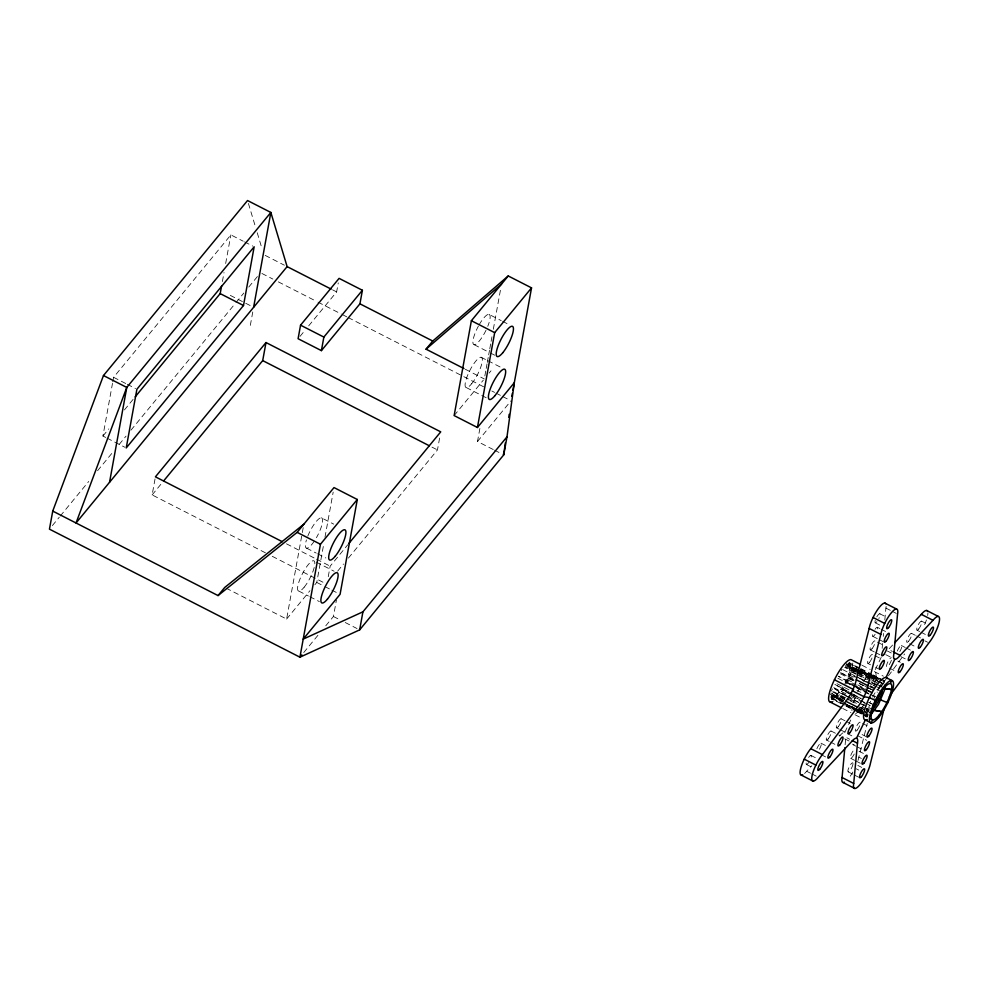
<?xml version="1.0" encoding="UTF-8"?>
<svg xmlns="http://www.w3.org/2000/svg" width="989" height="989" viewBox="0 0 989 989"><rect width="100%" height="100%" fill="white"/><g stroke="black" fill="none" stroke-linecap="round" stroke-linejoin="round"><path stroke-width="0.74" stroke-dasharray="4.95 3.71" d="M842.677 702.017L834.629 697.913L834.741 695.724L842.752 700.36M858.811 670.035L846.757 663.866L846.646 666.042L859.243 671.655M845.125 744.717L845.818 737.275L849.712 739.253M882.163 648.327L882.72 642.368M883.276 636.409L883.548 633.43M884.809 620.016L885.909 608.087A16.924 4.352 -62.9 0 0 886.156 605.515M844.816 684.178L850.243 670.653L858.279 674.77M105.662 437.447L102.93 436.038L112.499 383.349M112.771 381.841L113.599 377.316L230.87 234.888L243.195 241.192M265.448 552.826L152.133 494.908L155.149 478.342M222.389 281.556L224.021 272.519M225.665 263.494L230.87 234.888M250.328 325.369L252.788 311.819M308.692 325.851L336.631 291.916L338.275 282.879M226.11 588.146L286.612 619.065L303.846 524.207M314.823 584.808L316.764 582.434L323.885 543.295M324.973 537.274L333.182 492.102M328.249 576.698L330.165 566.165L347.782 544.766M325.777 625.79L333.429 616.493L336.445 599.927M348.412 558.08L437.459 449.933L439.92 436.384M484.845 375.944L485.933 369.923M486.205 368.415L487.033 363.903M487.305 362.394L488.405 356.374M488.677 354.866L489.493 350.353M489.765 348.845L490.865 342.824M491.137 341.316L491.953 336.792M493.326 329.263L500.718 288.615M493.239 449.525L477.502 441.49L479.974 427.94M844.754 705.058L832.701 698.889L833.331 696.046L842.529 701.634M858.007 760.43A16.924 4.352 -62.9 0 0 858.823 757.154L867.291 723.416M845.014 699.878L836.978 695.774L838.647 692.164L839.574 692.609L840.885 689.148L842.245 688.653L842.813 686.601M840.687 703.439L831.316 698.642L832.429 695.316L842.974 701.646M856.029 669.504L848.958 666.462L850.07 663.137L859.453 667.921M853.89 679.962L840.514 672.631L841.812 669.17M843.963 704.044L830.562 697.196L831.576 694.81M856.313 671.383L849.304 668.156L850.824 664.583L858.86 668.7M831.551 699.705L833.331 696.046L843.407 702.351M849.835 662.074L848.055 665.733L859.429 670.493M844.816 732.268L851.146 719.25M873.732 685.686A23.699 6.095 -62.9 0 0 874.313 671.543L881.273 657.24M856.82 711.215L867.65 716.753L866.809 716.938L865.35 716.197L868.293 710.151M880.086 685.871L881.854 682.237M867.983 714.528L866.809 716.938L865.313 714.033M881.545 686.613L884.475 680.568L885.019 681.001L883.029 679.826M855.757 674.152L849.057 670.727L850.874 667.155L858.922 671.259M865.462 712.488L867.279 708.915L865.82 708.161M845.471 666.203L846.757 663.866M834.629 697.913L836.546 694.402L844.693 698.84M831.143 691.126L832.478 688.9M848.006 663.94L846.646 666.042L856.363 670.01M832.701 698.889L834.741 695.724L842.492 700.558M887.541 677.057L882.139 684.351A16.924 4.352 -62.9 0 0 880.655 686.292M888.443 675.846L904.638 653.964M850.07 663.137L848.055 665.733L856.573 669.219M831.316 698.642L833.331 696.046L843.58 702.487M102.93 436.038L108.79 428.917M124.429 409.928L133.218 399.247M52.392 525.579L59.266 517.235M60.255 516.035L88.726 481.458M97.552 470.727L112.289 452.838M119.162 444.481L126.023 436.137M130.944 430.178L235.011 303.771M235.988 302.572L243.838 293.041M248.758 287.07L257.585 276.339M152.133 494.908L161.924 483.028M300.026 336.371L304.847 330.524M286.612 619.065L309.953 590.705M454.136 415.578L483.324 380.135M489.085 373.137L491.001 370.813M337.645 571.16L343.517 564.027M303.759 652.53L319.076 633.924M477.502 441.49L511.016 400.792M892.597 645.063L888.493 649.452L892.375 651.43M804.564 773.485A16.924 4.352 -62.9 0 0 806.653 771.247L811.784 765.758M867.242 673.855L848.958 666.462L850.824 664.583M830.562 697.196L832.429 695.316L842.616 701.72M865.35 716.197L868.132 715.035L865.462 713.489M856.35 671.074L849.304 668.156L850.874 667.155M883.634 680.753L884.475 680.568M849.057 670.727L850.243 670.653M868.54 693.425L845.162 681.681L852.431 684.796M849.304 668.156L859.107 671.951M860.504 672.495L870.308 676.291M871.705 676.835L881.508 680.63M858.18 677.861L848.241 673.991L855.238 677.144M859.602 678.405L869.541 682.262M870.963 682.818L878.059 685.575M879.481 686.119L883.733 687.775L871.68 681.619M848.958 666.462L871.111 675.289M872.496 675.833L882.188 679.703L872.854 674.77M854.014 680.58L846.905 677.725L853.853 681.025M869.652 686.848L875.339 689.123M876.761 689.692L881.026 691.41M856.449 669.12L848.055 665.733L848.686 662.89L859.404 668.366M857.846 669.677L867.637 673.62M873.238 675.883L880.222 678.689M872.867 676.13L879.889 678.973M857.747 670.579L867.464 674.535M868.849 675.104L878.566 679.06M857.995 669.8L867.946 673.868M869.368 674.449L879.308 678.516M857.747 671.655L867.613 675.734M869.022 676.315L877.478 679.814M860.85 671.086L870.802 675.252M872.224 675.846L882.176 680.012M855.819 671.988L844.841 667.377L877.898 683.127L871.21 679.703M857.191 672.557L877.787 681.211M845.162 681.681L866.426 690.619M867.835 691.224L874.931 694.204M857.451 670.122L867.341 674.387M868.762 674.993L878.652 679.27M880.074 679.876L884.314 681.705M860.653 672.273L870.444 676.637M871.853 677.255L880.247 680.988M862.247 680.296L866.438 682.175M867.848 682.806L873.448 685.328M874.845 685.958L880.445 688.48M857.723 672.026L867.538 676.538M868.935 677.181L877.354 681.05M878.764 681.693L882.967 683.634M840.514 672.631L854.447 679.072M869.788 686.156L872.57 687.454M859.416 683.671L863.582 685.649M869.146 688.282L877.478 692.238M852.036 694.476L840.885 689.148L848.921 693.66M853.433 695.131L860.405 698.457M868.775 702.45L874.35 705.108L869.047 702.351M864.423 689.012L838.289 676.204L855.497 686.23M865.795 689.692L869.924 691.707M869.912 694.117L875.413 696.886M479.121 324.825A16.924 4.352 -62.9 0 1 488.9 314.329L501.238 320.634M502.61 321.338L509.459 324.837M474.151 344.691L489.234 352.393M490.606 353.098L494.71 355.199M481.111 357.252L486.588 360.045M487.96 360.75L501.67 367.76M244.567 241.885L252.801 246.088M265.188 255.397L284.375 265.2M332.502 289.802L336.631 291.916M465.325 369.268L484.301 378.96M261.9 273.459L272.853 279.059M278.329 281.865L316.653 301.447M318.025 302.152L341.292 314.045M342.664 314.737L346.768 316.839M348.128 317.543L483.633 386.798M491.854 391.001L494.587 392.398M495.959 393.103L501.435 395.897M502.795 396.601L509.644 400.1M466.363 387.601L486.922 398.11M921.488 621.092L925.37 623.082M885.909 608.087L891.089 610.745M892.387 611.4L896.269 613.39M917.063 630.203L919.659 631.526M920.944 632.194L926.124 634.839M879.753 613.712L886.218 617.025M911.438 633.306L915.32 635.284M916.618 635.952L920.499 637.93M924.987 640.909L927.583 642.232M875.327 622.823L881.792 626.124M230.313 295.39L252.244 306.602M877.292 627.261L879.876 628.584M881.174 629.251L886.354 631.897M909.608 643.74L916.074 647.041M901.387 645.508L905.269 647.498M906.567 648.166L910.449 650.144M872.867 636.372L878.047 639.018M879.332 639.685L883.214 641.663M877.416 642.133L883.882 645.446M900.843 656.609L906.023 659.255M494.549 450.205L502.412 454.223M887.343 650.972L891.225 652.963M885.761 654.656L890.928 657.302M897.802 661.035L900.398 662.358M870.407 649.921L874.288 651.912M875.574 652.567L880.754 655.213M874.956 655.695L881.422 658.995M889.494 668.156L895.972 671.457M867.934 663.471L870.53 664.793M875.71 667.439L878.294 668.762M861.988 665.238L870.209 669.442M874.313 671.543L883.375 676.179M431.995 447.139L437.459 449.933M860.789 668.613L871.507 674.09M860.739 669.046L871.457 674.535M872.805 675.215L879.505 678.639M860.195 669.38L870.913 674.857M872.261 675.549L881.632 680.333M860.146 670.715L870.864 676.192M872.211 676.884L877.564 679.616M860.257 671.951L880.358 682.225M881.694 682.904L884.376 684.277M845.743 666.697L857.809 672.854M859.144 673.546L869.863 679.023M859.614 675.45L870.332 680.927M857.092 674.844L866.475 679.641M871.828 682.373L879.864 686.477M842.739 669.615L875.302 686.292M848.958 674.857L854.311 677.601M870.394 685.81L875.747 688.554M840.477 673.806L853.878 680.655M859.231 683.387L871.297 689.556M847.103 679.468L852.469 682.212M857.822 684.944L867.205 689.741M868.54 690.421L872.558 692.473M853.804 685.501L868.886 693.202M872.842 695.23L875.438 696.553M837.906 678.293L855.324 687.194M856.672 687.874L870.06 694.723L856.82 687.009M856.87 690.334L860.9 692.387M836.966 683.683L850.355 690.532M842.245 688.653L851.628 693.45M852.963 694.142L861.011 698.246M833.776 687.602L849.848 695.823M851.195 696.516L861.914 701.992M838.647 692.164L871.729 709.051M845.731 697.9L832.33 691.051L830.513 694.624L842.566 700.793M847.066 698.58L856.449 703.377M832.491 691.806L848.562 700.027M849.897 700.707L855.262 703.451M859.75 707.407L865.115 710.151M866.451 710.831L870.468 712.884L866.401 710.671M858.65 709.002L864.003 711.746M852.048 706.814L864.102 712.97M865.449 713.662L868.132 715.035M845.298 704.724L856.017 710.201M857.364 710.881L864.065 714.305L857.661 710.176M846.102 705.738L855.473 710.535M846.052 706.183L855.436 710.967M856.771 711.66L866.265 716.506M842.702 708.445L850.923 712.649M854.966 714.713L861.431 718.014M862.643 723.441L869.108 726.754M841.083 718.768L844.965 720.758M846.25 721.414L850.132 723.404M862.099 734.543L865.981 736.521M857.587 735.68L866.648 740.304M836.657 727.879L839.241 729.202M840.539 729.857L845.719 732.503M847.412 733.591L853.878 736.892M831.02 730.982L840.081 735.606M844.68 738.795L849.86 741.441M853.161 744.779L855.757 746.102M857.043 746.769L863.521 750.07M859.008 751.207L864.188 753.853M826.606 740.081L829.19 741.404M830.488 742.071L835.668 744.717M858.823 757.154L861.419 758.476M113.599 377.316L125.937 383.621M127.297 384.325L135.53 388.529M850.701 758.328L854.583 760.318M855.881 760.986L861.06 763.632M820.969 743.184L826.149 745.83M857.834 765.424L861.728 767.415M856.214 768.787L858.798 770.11M823.021 755.596L825.605 756.931M848.241 771.89L853.42 774.535M854.706 775.191L858.588 777.181M810.918 755.398L817.396 758.699M806.492 764.497L811.672 767.155M307.777 536.162A16.924 4.352 -62.9 0 1 321.376 517.816L333.713 524.121M806.653 771.247L810.535 773.225M811.833 773.893L817.013 776.538M107.035 438.139L124.849 447.251M306.627 548.178L316.22 553.086M317.593 553.778L325.814 557.981M286.476 543.826L315.157 558.488M316.517 559.181L330.165 566.165M316.319 562.135L334.134 571.234M272.272 556.312L325.517 583.535M316.764 582.434L323.626 585.945M324.985 586.638L330.474 589.444M331.847 590.149L338.695 593.647M298.826 591.088L308.42 595.996M309.792 596.688L319.385 601.596M333.429 616.493L339.981 619.843M345.235 622.514L357.029 628.547M859.614 706.974L865.041 709.929M864.596 685.834L872.632 690.235M849.254 692.189L834.481 684.054L852.085 695.242M850.602 692.93L861.345 698.84M850.268 694.402L859.651 699.668M860.999 700.41L865.016 702.672M866.364 703.414L870.382 705.676M843.592 701.065L832.083 693.623L842.727 699.656M858.687 708.717L862.668 710.992M846.473 695.49L833.146 687.788L849.526 698.419M847.808 696.256L858.464 702.425M859.8 703.204L863.793 705.516M858.773 709.632L864.126 712.71M849.563 705.602L853.519 707.976M854.83 708.767L861.419 712.723M844.396 699.161L836.546 694.402L836.978 695.774M858.761 707.889L862.68 710.275M863.99 711.066L867.909 713.44M849.106 705.627L853.05 708.025M858.304 711.215L866.191 716.011M832.083 693.623L843.518 700.694M857.5 709.348L861.32 711.709M855.411 708.594L861.876 712.612M863.162 713.415L867.044 715.826M844.668 703.142L853.482 708.668M854.731 709.459L862.284 714.194M844.853 703.303L852.543 708.136M853.828 708.94L861.506 713.786M848.982 705.726L852.802 708.124M854.076 708.928L861.716 713.737M832.429 695.316L845.385 703.5M846.671 704.316L855.745 710.04M857.043 710.856L864.806 715.764M853.346 696.046L862.148 701.646M863.409 702.437L865.931 704.044M852.555 706.863L856.387 709.348M850.787 699.235L857.08 703.327M862.124 706.603L864.646 708.248M869.294 711.944L866.092 708.989L867.279 708.915L868.948 710.918M248.424 203.462L255.459 226.889M257.227 232.736L262.06 248.845M884.104 680.692L884.525 682.731M864.25 704.378A23.699 6.095 -62.9 0 1 855.646 713.613M851.925 710.646A23.699 6.095 -62.9 0 1 852.271 707.048M853.408 702.462A23.699 6.095 -62.9 0 1 856.437 694.476M857.735 691.694A23.699 6.095 -62.9 0 1 860.615 686.23M863.731 681.211A23.699 6.095 -62.9 0 1 866.871 676.995M873.868 698.815A16.924 4.352 -62.9 0 1 874.993 696.182M878.405 689.716A16.924 4.352 -62.9 0 1 879.901 687.367M927.905 612.896A16.924 4.352 -62.9 0 1 927.657 615.479M926.446 619.942A16.924 4.352 -62.9 0 1 923.751 626.445M891.386 660.207A5.081 1.31 -62.9 0 1 887.504 666.635A5.081 1.31 -62.9 0 1 887.417 662.828A5.081 1.31 -62.9 0 1 891.336 657.722M897.307 651.022A5.081 1.31 -62.9 0 1 901.548 645.582A5.081 1.31 -62.9 0 1 899.236 652.555M852.765 663.038A23.699 6.095 -62.9 0 1 844.816 686.131M844.074 687.454A23.699 6.095 -62.9 0 1 833.134 701.238M869.022 710.325A13.537 3.486 -62.9 0 1 870.666 701.288M872.595 697.072A13.537 3.486 -62.9 0 1 880.42 686.861M869.418 709.904A13.537 3.486 -62.9 0 1 867.291 708.211M878.961 686.119A13.537 3.486 -62.9 0 1 880.816 686.44M839.5 736.15A16.924 4.352 -62.9 0 1 845.731 732.985M816.889 748.685A5.081 1.31 -62.9 0 1 821.13 743.258A5.081 1.31 -62.9 0 1 818.818 750.218M808.656 757.463A5.081 1.31 -62.9 0 1 811.079 755.46A5.081 1.31 -62.9 0 1 810.572 758.996M808.767 762.432A5.081 1.31 -62.9 0 1 806.196 763.001M875.018 629.338A5.081 1.31 -62.9 0 1 877.441 627.335A5.081 1.31 -62.9 0 1 876.946 630.871M875.129 634.295A5.081 1.31 -62.9 0 1 872.706 636.298A5.081 1.31 -62.9 0 1 873.213 632.762M876.81 616.864A5.081 1.31 -62.9 0 1 879.901 613.786A5.081 1.31 -62.9 0 1 878.875 618.508M876.922 621.661A5.081 1.31 -62.9 0 1 875.265 620.338M852.864 772.026A16.924 4.352 -62.9 0 1 848.401 778.627M854.125 744.297A5.081 1.31 -62.9 0 1 852.79 744.049M854.249 754.014A5.081 1.31 -62.9 0 1 850.33 757.599A5.081 1.31 -62.9 0 1 854.162 749.711M852.963 764.274A5.081 1.31 -62.9 0 1 848.834 771.692A5.081 1.31 -62.9 0 1 849.304 766.698A5.081 1.31 -62.9 0 1 853.037 763.508M488.9 314.329A16.924 4.352 -62.9 0 1 487.762 326.345M486.007 330.301A16.924 4.352 -62.9 0 1 473.793 344.568A16.924 4.352 -62.9 0 1 478.404 326.098M321.376 517.816A16.924 4.352 -62.9 0 1 316.418 537.695M314.193 541.267A16.924 4.352 -62.9 0 1 306.442 539.907M908.607 641.243A5.081 1.31 -62.9 0 0 911.71 633.516A5.081 1.31 -62.9 0 0 907.358 638.807A5.081 1.31 -62.9 0 0 908.607 641.243M918.657 629.041A5.081 1.31 -62.9 0 0 921.76 621.315A5.081 1.31 -62.9 0 0 917.409 626.593A5.081 1.31 -62.9 0 0 918.657 629.041M838.252 726.705A5.081 1.31 -62.9 0 0 841.355 718.991A5.081 1.31 -62.9 0 0 836.991 724.269A5.081 1.31 -62.9 0 0 838.252 726.705M828.201 738.919A5.081 1.31 -62.9 0 0 831.292 731.192A5.081 1.31 -62.9 0 0 826.94 736.484A5.081 1.31 -62.9 0 0 828.201 738.919M869.529 662.309A5.081 1.31 -62.9 0 0 872.632 654.582A5.081 1.31 -62.9 0 0 868.28 659.873A5.081 1.31 -62.9 0 0 869.529 662.309M872.001 648.759A5.081 1.31 -62.9 0 0 875.092 641.033A5.081 1.31 -62.9 0 0 870.74 646.324A5.081 1.31 -62.9 0 0 872.001 648.759M857.216 730.067A5.081 1.31 -62.9 0 0 860.319 722.341A5.081 1.31 -62.9 0 0 855.967 727.632A5.081 1.31 -62.9 0 0 857.216 730.067M471.679 383.72A16.924 4.352 -62.9 0 0 482.014 357.969A16.924 4.352 -62.9 0 0 467.5 375.585A16.924 4.352 -62.9 0 0 471.679 383.72M304.155 587.206A16.924 4.352 -62.9 0 0 314.49 561.455A16.924 4.352 -62.9 0 0 299.976 579.072A16.924 4.352 -62.9 0 0 304.155 587.206"/><path stroke-width="1.48" d="M844.482 782.2A16.924 4.352 -62.9 0 1 842.072 777.502L844.853 747.696M884.178 708.507A16.924 4.352 -62.9 0 0 883.362 711.771L870.481 763.112A16.924 4.352 -62.9 0 1 860.047 784.574A16.924 4.352 -62.9 0 1 853.717 783.461L857.475 743.221L852.295 740.576M331.13 289.097L287.119 266.61L270.85 212.45L247.547 200.532L103.474 375.536L52.738 511.09L49.45 529.152L299.927 657.191L359.65 629.882L503.722 454.891L505.342 442.874M508.779 417.321L509.187 414.317M503.722 454.891L506.998 436.817L514.292 382.731L477.44 427.495L454.136 415.578L471.382 320.72L508.235 275.956L531.538 287.873L512.932 390.259M109.544 482.298L126.777 387.441L270.85 212.45L253.617 307.307M135.172 396.873L220.188 293.609L221.561 286.081M243.492 305.514L254.161 246.793L136.902 389.233L126.221 447.955L243.492 305.514L220.188 293.609M163.877 480.642L262.703 360.602L265.992 342.54L440.735 431.859L348.758 543.579M300.557 325.171L298.097 338.72L321.4 350.625L359.934 303.821L362.394 290.272L339.091 278.366L300.557 325.171L323.86 337.076L321.4 350.625M52.738 511.09L218.037 595.576L297.145 532.354L334.01 487.577L357.301 499.494L320.448 544.259L299.927 657.191L301.843 654.854M357.301 499.494L340.068 594.352L303.215 639.117L362.926 611.82L506.998 436.817M359.65 629.882L362.926 611.82M477.44 427.495L494.673 332.638L531.538 287.873M511.832 396.28L512.376 393.263M802.747 774.82A16.924 4.352 -62.9 0 1 801.152 766.858A16.924 4.352 -62.9 0 1 810.757 748.661L845.842 701.25A16.924 4.352 -62.9 0 0 856.276 679.777L869.158 628.435A16.924 4.352 -62.9 0 1 877.354 609.99A16.924 4.352 -62.9 0 1 885.823 603.809M857.475 743.221A16.924 4.352 -62.9 0 0 851.146 742.109L818.311 777.193A16.924 4.352 -62.9 0 1 811.981 776.081A16.924 4.352 -62.9 0 1 822.415 754.607L857.488 707.197A16.924 4.352 -62.9 0 0 867.922 685.736L880.816 634.394A16.924 4.352 -62.9 0 1 891.237 612.933A16.924 4.352 -62.9 0 1 897.567 614.045L893.809 654.285A16.924 4.352 -62.9 0 0 900.138 655.398L932.986 620.313A16.924 4.352 -62.9 0 1 939.303 621.426A16.924 4.352 -62.9 0 1 928.881 642.899L893.796 690.31A16.924 4.352 -62.9 0 0 889.334 696.911M885.217 686.218L884.005 688.591L891.509 689.543L885.192 688.517L878.529 704.378L870.666 714.985M856.474 738.214L865.326 720.004L871.148 722.984L872.632 719.918L870.308 718.731M894.822 659.292L885.971 677.502L891.794 680.481L890.31 683.547M287.119 266.61L76.029 522.996L126.777 387.441L103.474 375.536M265.992 342.54L155.421 476.834L282.384 541.737M323.86 337.076L362.394 290.272M218.037 595.576L224.738 587.441L303.846 524.207M463.977 368.563L426.049 349.179L432.749 341.044L508.235 275.956M894.649 642.862L921.328 614.354A16.924 4.352 -62.9 0 1 927.558 611.19M426.049 349.179L501.534 284.103M884.005 688.591L885.192 688.517M874.523 710.473L881.694 711.647L873.596 710.028M870.283 697.801L864.015 696.701L852.37 690.742M876.106 700.781L869.38 697.641A23.699 6.095 -62.9 0 1 887.232 678.516M887.726 702.833L877.762 698.642M471.382 320.72L494.673 332.638M359.934 303.821L432.749 341.044M926.656 610.473L938.301 616.419M921.328 614.354L932.986 620.313M884.908 603.092L896.566 609.039M873.064 617.482L884.722 623.429M869.158 628.435L880.816 634.394M893.66 652.097L900.138 655.398M860.615 664.546L851.022 659.638A23.699 6.095 -62.9 0 0 833.134 682.571A23.699 6.095 -62.9 0 0 832.342 701.708M262.703 360.602L429.263 445.742M856.276 679.777L867.922 685.736M834.432 679.777L853.618 689.593M845.842 701.25L857.488 707.197M830.364 702.141L841.33 707.741M810.757 748.661L822.415 754.607M842.072 777.502L853.717 783.461M804.242 759.156L815.888 765.115M843.073 782.509L854.731 788.468M801.337 775.129L812.983 781.087M297.145 532.354L320.448 544.259M867.291 719.572A23.699 6.095 -62.9 0 1 869.38 697.641M882.349 690.619A13.537 3.486 -62.9 0 1 872.323 709.583M880.235 692.485A13.537 3.486 -62.9 0 1 872.545 707.048M920.264 647.202A5.081 1.31 -62.9 0 0 923.355 639.475A5.081 1.31 -62.9 0 0 919.004 644.766A5.081 1.31 -62.9 0 0 920.264 647.202M879.011 715.257A20.274 5.217 -62.9 0 0 891.386 684.413A20.274 5.217 -62.9 0 0 874.004 705.528A20.274 5.217 -62.9 0 0 879.011 715.257M878.591 717.544A23.699 6.095 -62.9 0 0 893.067 681.495A23.699 6.095 -62.9 0 0 872.755 706.158A23.699 6.095 -62.9 0 0 878.591 717.544M910.214 659.416A5.081 1.31 -62.9 0 0 913.304 651.689A5.081 1.31 -62.9 0 0 908.953 656.968A5.081 1.31 -62.9 0 0 910.214 659.416M900.163 671.618A5.081 1.31 -62.9 0 0 903.254 663.891A5.081 1.31 -62.9 0 0 898.902 669.182A5.081 1.31 -62.9 0 0 900.163 671.618M930.315 634.987A5.081 1.31 -62.9 0 0 933.406 627.261A5.081 1.31 -62.9 0 0 929.054 632.552A5.081 1.31 -62.9 0 0 930.315 634.987M829.796 757.08A5.081 1.31 -62.9 0 0 832.899 749.353A5.081 1.31 -62.9 0 0 828.547 754.644A5.081 1.31 -62.9 0 0 829.796 757.08M839.846 744.878A5.081 1.31 -62.9 0 0 842.949 737.151A5.081 1.31 -62.9 0 0 838.598 742.43A5.081 1.31 -62.9 0 0 839.846 744.878M849.897 732.664A5.081 1.31 -62.9 0 0 853 724.937A5.081 1.31 -62.9 0 0 848.649 730.228A5.081 1.31 -62.9 0 0 849.897 732.664M819.745 769.294A5.081 1.31 -62.9 0 0 822.848 761.567A5.081 1.31 -62.9 0 0 818.496 766.858A5.081 1.31 -62.9 0 0 819.745 769.294M886.107 641.156A5.081 1.31 -62.9 0 0 889.21 633.43A5.081 1.31 -62.9 0 0 884.858 638.721A5.081 1.31 -62.9 0 0 886.107 641.156M883.647 654.718A5.081 1.31 -62.9 0 0 886.75 646.991A5.081 1.31 -62.9 0 0 882.398 652.27A5.081 1.31 -62.9 0 0 883.647 654.718M881.187 668.267A5.081 1.31 -62.9 0 0 884.29 660.541A5.081 1.31 -62.9 0 0 879.938 665.82A5.081 1.31 -62.9 0 0 881.187 668.267M888.567 627.607A5.081 1.31 -62.9 0 0 891.67 619.88A5.081 1.31 -62.9 0 0 887.318 625.172A5.081 1.31 -62.9 0 0 888.567 627.607M863.941 763.125A5.081 1.31 -62.9 0 0 867.044 755.398A5.081 1.31 -62.9 0 0 862.692 760.689A5.081 1.31 -62.9 0 0 863.941 763.125M866.413 749.575A5.081 1.31 -62.9 0 0 869.504 741.849A5.081 1.31 -62.9 0 0 865.152 747.128A5.081 1.31 -62.9 0 0 866.413 749.575M868.874 736.014A5.081 1.31 -62.9 0 0 871.977 728.3A5.081 1.31 -62.9 0 0 867.613 733.578A5.081 1.31 -62.9 0 0 868.874 736.014M861.481 776.674A5.081 1.31 -62.9 0 0 864.584 768.947A5.081 1.31 -62.9 0 0 860.232 774.239A5.081 1.31 -62.9 0 0 861.481 776.674M327.458 599.111A16.924 4.352 -62.9 0 0 337.781 573.36A16.924 4.352 -62.9 0 0 323.279 590.989A16.924 4.352 -62.9 0 0 327.458 599.111M335.246 556.201A16.924 4.352 -62.9 0 0 345.581 530.45A16.924 4.352 -62.9 0 0 331.08 548.067A16.924 4.352 -62.9 0 0 335.246 556.201M494.982 395.625A16.924 4.352 -62.9 0 0 505.317 369.874A16.924 4.352 -62.9 0 0 490.804 387.503A16.924 4.352 -62.9 0 0 494.982 395.625M502.783 352.714A16.924 4.352 -62.9 0 0 513.106 326.963A16.924 4.352 -62.9 0 0 498.604 344.592A16.924 4.352 -62.9 0 0 502.783 352.714"/></g></svg>
